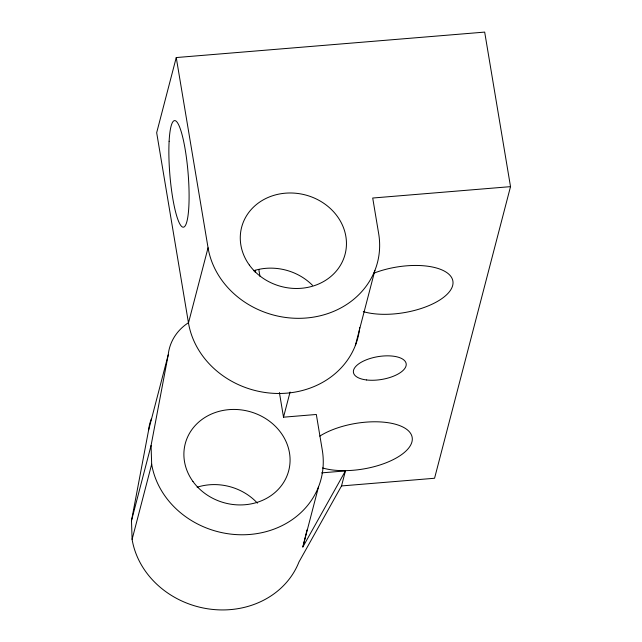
<?xml version="1.0" encoding="UTF-8"?>
<svg xmlns="http://www.w3.org/2000/svg" width="642" height="642" viewBox="0 0 642 642"><rect width="100%" height="100%" fill="white"/><g stroke="black" fill="none" stroke-linecap="round" stroke-linejoin="round"><path stroke-width="0.96" d="M321.562 472.881L345.436 470.907L341.52 485.938L298.947 562.015A86.879 76.928 14.6 0 1 209.533 609.057A86.879 76.928 14.6 0 1 132.1 539.384L131.482 520.686L148.623 430.06A53.463 47.339 14.6 0 1 151.319 418.969M131.482 520.686L151.063 445.524L168.204 354.906A53.463 47.339 14.6 0 1 188.451 322.725M345.436 470.907L302.863 546.984L307.012 529.915M341.52 485.938L434.562 478.258L510.518 186.645L484.678 32.1L176.245 57.555L156.672 132.717L188.475 322.926A86.879 76.928 14.6 0 0 276.333 393.45A86.879 76.928 14.6 0 0 359.713 327.54M148.623 430.06L168.204 354.906M132.1 539.384L151.672 464.222L151.063 445.524M188.475 322.926L208.056 247.772L176.245 57.555M255.163 272.272L255.668 270.346M151.672 464.222A86.879 76.928 14.6 0 0 249.907 534.457A86.879 76.928 14.6 0 0 322.292 450.138L316.329 414.475L283.515 417.188L290.072 392.021M302.863 546.984L318.528 486.861M355.331 345.565L374.904 270.402M510.518 186.645L372.713 198.025L378.676 233.688A86.879 76.928 14.6 0 1 306.282 318.007A86.879 76.928 14.6 0 1 208.056 247.772M258.814 269.48L259.962 276.325M279.39 392.495L283.515 417.188M373.612 273.267A53.463 23.104 -9.5 0 1 443.269 270.539A53.463 23.104 -9.5 0 1 434.538 302.992A53.463 23.104 -9.5 0 1 363.292 311.627M253.502 270.755A53.463 47.339 14.6 0 1 312.477 285.305M319.78 436.127A53.463 23.104 -9.5 0 1 395.047 424.129A53.463 23.104 -9.5 0 1 397.92 457.032A53.463 23.104 -9.5 0 1 322.573 467.954M197.118 487.206A53.463 47.339 14.6 0 1 257.41 503.135M249.345 265.034A53.463 47.339 14.6 0 0 341.087 264.175A53.463 47.339 14.6 0 0 289.662 192.985A53.463 47.339 14.6 0 0 249.345 265.034M366.622 379.968A26.731 11.556 -9.5 0 0 406.226 364.455A26.731 11.556 -9.5 0 0 366.526 359.745A26.731 11.556 -9.5 0 0 366.622 379.968M169.119 141.264A53.463 9.149 85.3 0 0 181.975 226.714A53.463 9.149 85.3 0 0 185.875 153.767A53.463 9.149 85.3 0 0 169.119 141.264M192.961 481.484A53.463 47.339 14.6 0 0 284.703 480.633A53.463 47.339 14.6 0 0 233.279 409.435A53.463 47.339 14.6 0 0 192.961 481.484"/></g></svg>
